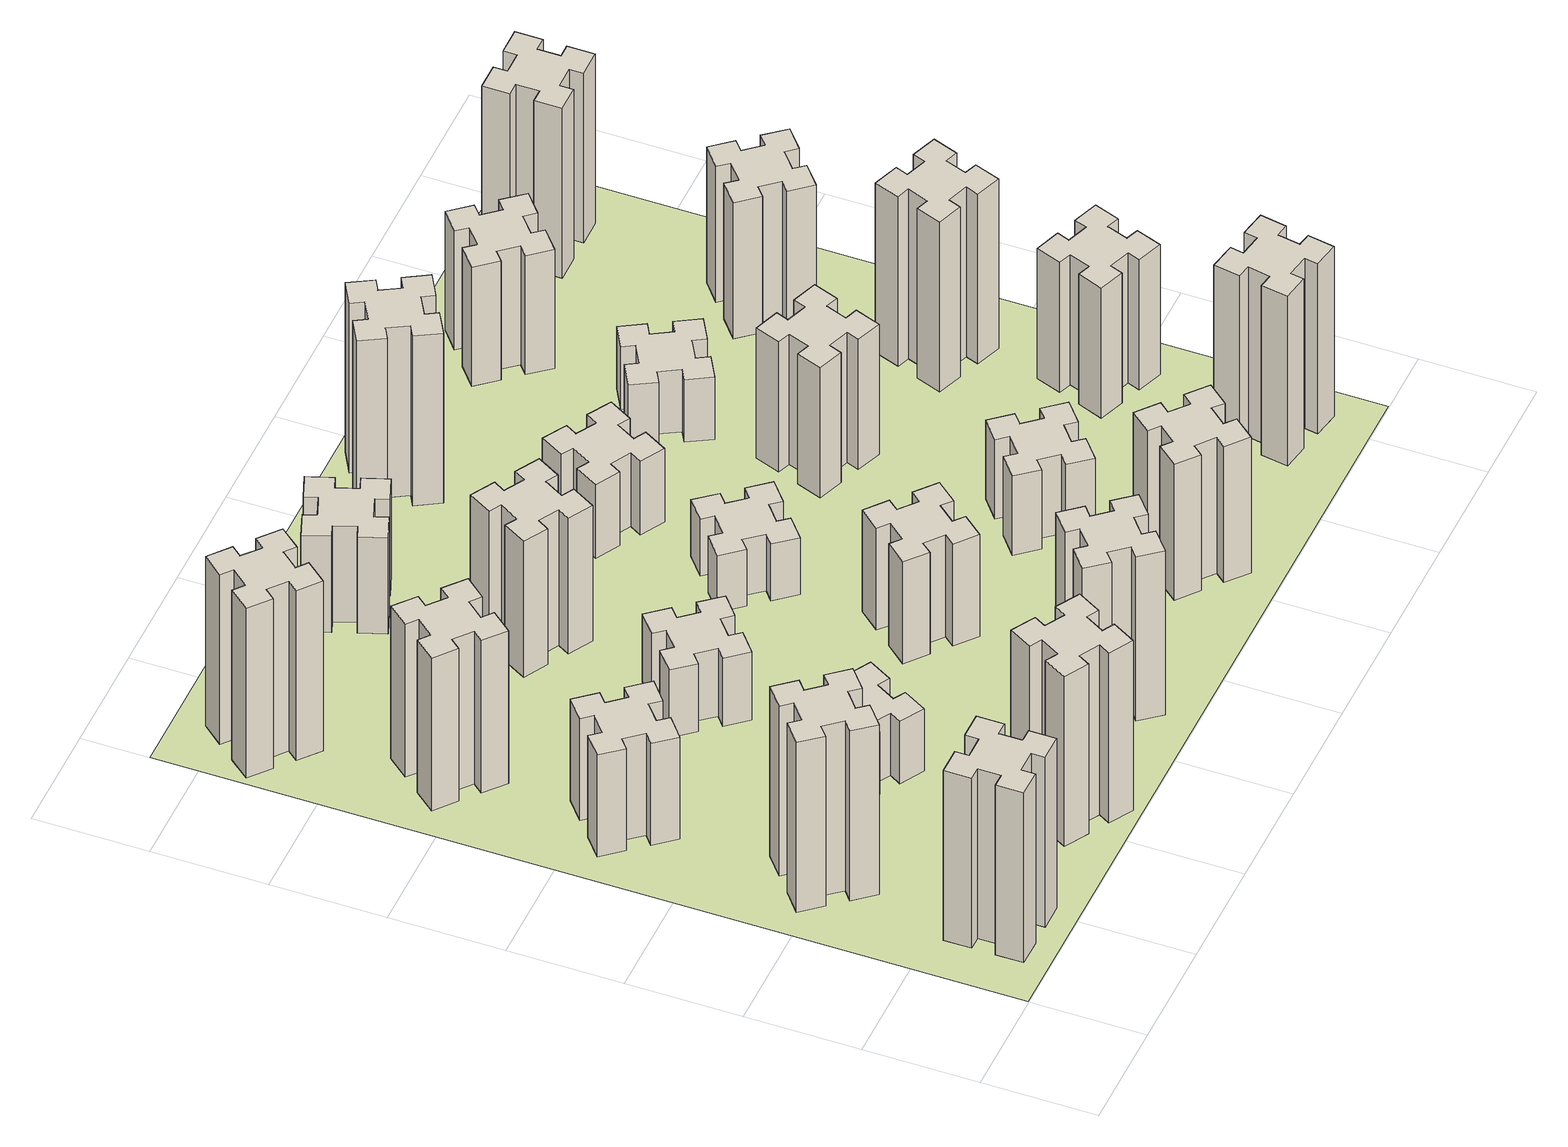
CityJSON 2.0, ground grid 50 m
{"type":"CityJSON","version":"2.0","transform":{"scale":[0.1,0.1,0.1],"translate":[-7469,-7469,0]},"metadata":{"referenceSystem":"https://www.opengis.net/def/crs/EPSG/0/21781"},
"CityObjects":{
"building1":{"type":"Building","attributes":{"class":"1000","function":"1000","usage":"1000","yearOfConstruction":2016,"roofType":"1000","measuredHeight":90,"storeysAboveGround":30,"storeysBelowGround":0},"geometry":[{"type":"Solid","lod":"1","boundaries":[[[[0,1,2,3,4,5,6,7,8,9,10,11,12,13,14,15,16,17,18,19]],[[17,16,20,21]],[[16,15,22,20]],[[15,14,23,22]],[[14,13,24,23]],[[13,12,25,24]],[[12,11,26,25]],[[11,10,27,26]],[[10,9,28,27]],[[9,8,29,28]],[[8,7,30,29]],[[7,6,31,30]],[[6,5,32,31]],[[5,4,33,32]],[[4,3,34,33]],[[3,2,35,34]],[[2,1,36,35]],[[1,0,37,36]],[[0,19,38,37]],[[19,18,39,38]],[[18,17,21,39]],[[24,25,26,27,28,29,30,31,32,33,34,35,36,37,38,39,21,20,22,23]]]]}]},
"building2":{"type":"Building","attributes":{"class":"1000","function":"1000","usage":"1000","yearOfConstruction":2016,"roofType":"1000","measuredHeight":90,"storeysAboveGround":30,"storeysBelowGround":0},"geometry":[{"type":"Solid","lod":"1","boundaries":[[[[40,41,42,43,44,45,46,47,48,49,50,51,52,53,54,55,56,57,58,59]],[[57,56,60,61]],[[56,55,62,60]],[[55,54,63,62]],[[54,53,64,63]],[[53,52,65,64]],[[52,51,66,65]],[[51,50,67,66]],[[50,49,68,67]],[[49,48,69,68]],[[48,47,70,69]],[[47,46,71,70]],[[46,45,72,71]],[[45,44,73,72]],[[44,43,74,73]],[[43,42,75,74]],[[42,41,76,75]],[[41,40,77,76]],[[40,59,78,77]],[[59,58,79,78]],[[58,57,61,79]],[[64,65,66,67,68,69,70,71,72,73,74,75,76,77,78,79,61,60,62,63]]]]}]},
"building3":{"type":"Building","attributes":{"class":"1000","function":"1000","usage":"1000","yearOfConstruction":2016,"roofType":"1000","measuredHeight":54,"storeysAboveGround":30,"storeysBelowGround":0},"geometry":[{"type":"Solid","lod":"1","boundaries":[[[[80,81,82,83,84,85,86,87,88,89,90,91,92,93,94,95,96,97,98,99]],[[97,96,100,101]],[[96,95,102,100]],[[95,94,103,102]],[[94,93,104,103]],[[93,92,105,104]],[[92,91,106,105]],[[91,90,107,106]],[[90,89,108,107]],[[89,88,109,108]],[[88,87,110,109]],[[87,86,111,110]],[[86,85,112,111]],[[85,84,113,112]],[[84,83,114,113]],[[83,82,115,114]],[[82,81,116,115]],[[81,80,117,116]],[[80,99,118,117]],[[99,98,119,118]],[[98,97,101,119]],[[104,105,106,107,108,109,110,111,112,113,114,115,116,117,118,119,101,100,102,103]]]]}]},
"building4":{"type":"Building","attributes":{"class":"1000","function":"1000","usage":"1000","yearOfConstruction":2016,"roofType":"1000","measuredHeight":81,"storeysAboveGround":30,"storeysBelowGround":0},"geometry":[{"type":"Solid","lod":"1","boundaries":[[[[120,121,122,123,124,125,126,127,128,129,130,131,132,133,134,135,136,137,138,139]],[[137,136,140,141]],[[136,135,142,140]],[[135,134,143,142]],[[134,133,144,143]],[[133,132,145,144]],[[132,131,146,145]],[[131,130,147,146]],[[130,129,148,147]],[[129,128,149,148]],[[128,127,150,149]],[[127,126,151,150]],[[126,125,152,151]],[[125,124,153,152]],[[124,123,154,153]],[[123,122,155,154]],[[122,121,156,155]],[[121,120,157,156]],[[120,139,158,157]],[[139,138,159,158]],[[138,137,141,159]],[[144,145,146,147,148,149,150,151,152,153,154,155,156,157,158,159,141,140,142,143]]]]}]},
"building5":{"type":"Building","attributes":{"class":"1000","function":"1000","usage":"1000","yearOfConstruction":2016,"roofType":"1000","measuredHeight":90,"storeysAboveGround":30,"storeysBelowGround":0},"geometry":[{"type":"Solid","lod":"1","boundaries":[[[[160,161,162,163,164,165,166,167,168,169,170,171,172,173,174,175,176,177,178,179]],[[177,176,180,181]],[[176,175,182,180]],[[175,174,183,182]],[[174,173,184,183]],[[173,172,185,184]],[[172,171,186,185]],[[171,170,187,186]],[[170,169,188,187]],[[169,168,189,188]],[[168,167,190,189]],[[167,166,191,190]],[[166,165,192,191]],[[165,164,193,192]],[[164,163,194,193]],[[163,162,195,194]],[[162,161,196,195]],[[161,160,197,196]],[[160,179,198,197]],[[179,178,199,198]],[[178,177,181,199]],[[184,185,186,187,188,189,190,191,192,193,194,195,196,197,198,199,181,180,182,183]]]]}]},
"building6":{"type":"Building","attributes":{"class":"1000","function":"1000","usage":"1000","yearOfConstruction":2016,"roofType":"1000","measuredHeight":90,"storeysAboveGround":30,"storeysBelowGround":0},"geometry":[{"type":"Solid","lod":"1","boundaries":[[[[200,201,202,203,204,205,206,207,208,209,210,211,212,213,214,215,216,217,218,219]],[[217,216,220,221]],[[216,215,222,220]],[[215,214,223,222]],[[214,213,224,223]],[[213,212,225,224]],[[212,211,226,225]],[[211,210,227,226]],[[210,209,228,227]],[[209,208,229,228]],[[208,207,230,229]],[[207,206,231,230]],[[206,205,232,231]],[[205,204,233,232]],[[204,203,234,233]],[[203,202,235,234]],[[202,201,236,235]],[[201,200,237,236]],[[200,219,238,237]],[[219,218,239,238]],[[218,217,221,239]],[[224,225,226,227,228,229,230,231,232,233,234,235,236,237,238,239,221,220,222,223]]]]}]},
"building7":{"type":"Building","attributes":{"class":"1000","function":"1000","usage":"1000","yearOfConstruction":2016,"roofType":"1000","measuredHeight":33,"storeysAboveGround":30,"storeysBelowGround":0},"geometry":[{"type":"Solid","lod":"1","boundaries":[[[[240,241,242,243,244,245,246,247,248,249,250,251,252,253,254,255,256,257,258,259]],[[257,256,260,261]],[[256,255,262,260]],[[255,254,263,262]],[[254,253,264,263]],[[253,252,265,264]],[[252,251,266,265]],[[251,250,267,266]],[[250,249,268,267]],[[249,248,269,268]],[[248,247,270,269]],[[247,246,271,270]],[[246,245,272,271]],[[245,244,273,272]],[[244,243,274,273]],[[243,242,275,274]],[[242,241,276,275]],[[241,240,277,276]],[[240,259,278,277]],[[259,258,279,278]],[[258,257,261,279]],[[264,265,266,267,268,269,270,271,272,273,274,275,276,277,278,279,261,260,262,263]]]]}]},
"building8":{"type":"Building","attributes":{"class":"1000","function":"1000","usage":"1000","yearOfConstruction":2016,"roofType":"1000","measuredHeight":36,"storeysAboveGround":30,"storeysBelowGround":0},"geometry":[{"type":"Solid","lod":"1","boundaries":[[[[280,281,282,283,284,285,286,287,288,289,290,291,292,293,294,295,296,297,298,299]],[[297,296,300,301]],[[296,295,302,300]],[[295,294,303,302]],[[294,293,304,303]],[[293,292,305,304]],[[292,291,306,305]],[[291,290,307,306]],[[290,289,308,307]],[[289,288,309,308]],[[288,287,310,309]],[[287,286,311,310]],[[286,285,312,311]],[[285,284,313,312]],[[284,283,314,313]],[[283,282,315,314]],[[282,281,316,315]],[[281,280,317,316]],[[280,299,318,317]],[[299,298,319,318]],[[298,297,301,319]],[[304,305,306,307,308,309,310,311,312,313,314,315,316,317,318,319,301,300,302,303]]]]}]},
"building9":{"type":"Building","attributes":{"class":"1000","function":"1000","usage":"1000","yearOfConstruction":2016,"roofType":"1000","measuredHeight":87,"storeysAboveGround":30,"storeysBelowGround":0},"geometry":[{"type":"Solid","lod":"1","boundaries":[[[[320,321,322,323,324,325,326,327,328,329,330,331,332,333,334,335,336,337,338,339]],[[337,336,340,341]],[[336,335,342,340]],[[335,334,343,342]],[[334,333,344,343]],[[333,332,345,344]],[[332,331,346,345]],[[331,330,347,346]],[[330,329,348,347]],[[329,328,349,348]],[[328,327,350,349]],[[327,326,351,350]],[[326,325,352,351]],[[325,324,353,352]],[[324,323,354,353]],[[323,322,355,354]],[[322,321,356,355]],[[321,320,357,356]],[[320,339,358,357]],[[339,338,359,358]],[[338,337,341,359]],[[344,345,346,347,348,349,350,351,352,353,354,355,356,357,358,359,341,340,342,343]]]]}]},
"building10":{"type":"Building","attributes":{"class":"1000","function":"1000","usage":"1000","yearOfConstruction":2016,"roofType":"1000","measuredHeight":72,"storeysAboveGround":30,"storeysBelowGround":0},"geometry":[{"type":"Solid","lod":"1","boundaries":[[[[360,361,362,363,364,365,366,367,368,369,370,371,372,373,374,375,376,377,378,379]],[[377,376,380,381]],[[376,375,382,380]],[[375,374,383,382]],[[374,373,384,383]],[[373,372,385,384]],[[372,371,386,385]],[[371,370,387,386]],[[370,369,388,387]],[[369,368,389,388]],[[368,367,390,389]],[[367,366,391,390]],[[366,365,392,391]],[[365,364,393,392]],[[364,363,394,393]],[[363,362,395,394]],[[362,361,396,395]],[[361,360,397,396]],[[360,379,398,397]],[[379,378,399,398]],[[378,377,381,399]],[[384,385,386,387,388,389,390,391,392,393,394,395,396,397,398,399,381,380,382,383]]]]}]},
"building11":{"type":"Building","attributes":{"class":"1000","function":"1000","usage":"1000","yearOfConstruction":2016,"roofType":"1000","measuredHeight":51,"storeysAboveGround":30,"storeysBelowGround":0},"geometry":[{"type":"Solid","lod":"1","boundaries":[[[[400,401,402,403,404,405,406,407,408,409,410,411,412,413,414,415,416,417,418,419]],[[417,416,420,421]],[[416,415,422,420]],[[415,414,423,422]],[[414,413,424,423]],[[413,412,425,424]],[[412,411,426,425]],[[411,410,427,426]],[[410,409,428,427]],[[409,408,429,428]],[[408,407,430,429]],[[407,406,431,430]],[[406,405,432,431]],[[405,404,433,432]],[[404,403,434,433]],[[403,402,435,434]],[[402,401,436,435]],[[401,400,437,436]],[[400,419,438,437]],[[419,418,439,438]],[[418,417,421,439]],[[424,425,426,427,428,429,430,431,432,433,434,435,436,437,438,439,421,420,422,423]]]]}]},
"building12":{"type":"Building","attributes":{"class":"1000","function":"1000","usage":"1000","yearOfConstruction":2016,"roofType":"1000","measuredHeight":54,"storeysAboveGround":30,"storeysBelowGround":0},"geometry":[{"type":"Solid","lod":"1","boundaries":[[[[440,441,442,443,444,445,446,447,448,449,450,451,452,453,454,455,456,457,458,459]],[[457,456,460,461]],[[456,455,462,460]],[[455,454,463,462]],[[454,453,464,463]],[[453,452,465,464]],[[452,451,466,465]],[[451,450,467,466]],[[450,449,468,467]],[[449,448,469,468]],[[448,447,470,469]],[[447,446,471,470]],[[446,445,472,471]],[[445,444,473,472]],[[444,443,474,473]],[[443,442,475,474]],[[442,441,476,475]],[[441,440,477,476]],[[440,459,478,477]],[[459,458,479,478]],[[458,457,461,479]],[[464,465,466,467,468,469,470,471,472,473,474,475,476,477,478,479,461,460,462,463]]]]}]},
"building13":{"type":"Building","attributes":{"class":"1000","function":"1000","usage":"1000","yearOfConstruction":2016,"roofType":"1000","measuredHeight":30,"storeysAboveGround":30,"storeysBelowGround":0},"geometry":[{"type":"Solid","lod":"1","boundaries":[[[[480,481,482,483,484,485,486,487,488,489,490,491,492,493,494,495,496,497,498,499]],[[497,496,500,501]],[[496,495,502,500]],[[495,494,503,502]],[[494,493,504,503]],[[493,492,505,504]],[[492,491,506,505]],[[491,490,507,506]],[[490,489,508,507]],[[489,488,509,508]],[[488,487,510,509]],[[487,486,511,510]],[[486,485,512,511]],[[485,484,513,512]],[[484,483,514,513]],[[483,482,515,514]],[[482,481,516,515]],[[481,480,517,516]],[[480,499,518,517]],[[499,498,519,518]],[[498,497,501,519]],[[504,505,506,507,508,509,510,511,512,513,514,515,516,517,518,519,501,500,502,503]]]]}]},
"building14":{"type":"Building","attributes":{"class":"1000","function":"1000","usage":"1000","yearOfConstruction":2016,"roofType":"1000","measuredHeight":72,"storeysAboveGround":30,"storeysBelowGround":0},"geometry":[{"type":"Solid","lod":"1","boundaries":[[[[520,521,522,523,524,525,526,527,528,529,530,531,532,533,534,535,536,537,538,539]],[[537,536,540,541]],[[536,535,542,540]],[[535,534,543,542]],[[534,533,544,543]],[[533,532,545,544]],[[532,531,546,545]],[[531,530,547,546]],[[530,529,548,547]],[[529,528,549,548]],[[528,527,550,549]],[[527,526,551,550]],[[526,525,552,551]],[[525,524,553,552]],[[524,523,554,553]],[[523,522,555,554]],[[522,521,556,555]],[[521,520,557,556]],[[520,539,558,557]],[[539,538,559,558]],[[538,537,541,559]],[[544,545,546,547,548,549,550,551,552,553,554,555,556,557,558,559,541,540,542,543]]]]}]},
"building15":{"type":"Building","attributes":{"class":"1000","function":"1000","usage":"1000","yearOfConstruction":2016,"roofType":"1000","measuredHeight":39,"storeysAboveGround":30,"storeysBelowGround":0},"geometry":[{"type":"Solid","lod":"1","boundaries":[[[[560,561,562,563,564,565,566,567,568,569,570,571,572,573,574,575,576,577,578,579]],[[577,576,580,581]],[[576,575,582,580]],[[575,574,583,582]],[[574,573,584,583]],[[573,572,585,584]],[[572,571,586,585]],[[571,570,587,586]],[[570,569,588,587]],[[569,568,589,588]],[[568,567,590,589]],[[567,566,591,590]],[[566,565,592,591]],[[565,564,593,592]],[[564,563,594,593]],[[563,562,595,594]],[[562,561,596,595]],[[561,560,597,596]],[[560,579,598,597]],[[579,578,599,598]],[[578,577,581,599]],[[584,585,586,587,588,589,590,591,592,593,594,595,596,597,598,599,581,580,582,583]]]]}]},
"building16":{"type":"Building","attributes":{"class":"1000","function":"1000","usage":"1000","yearOfConstruction":2016,"roofType":"1000","measuredHeight":90,"storeysAboveGround":30,"storeysBelowGround":0},"geometry":[{"type":"Solid","lod":"1","boundaries":[[[[600,601,602,603,604,605,606,607,608,609,610,611,612,613,614,615,616,617,618,619]],[[617,616,620,621]],[[616,615,622,620]],[[615,614,623,622]],[[614,613,624,623]],[[613,612,625,624]],[[612,611,626,625]],[[611,610,627,626]],[[610,609,628,627]],[[609,608,629,628]],[[608,607,630,629]],[[607,606,631,630]],[[606,605,632,631]],[[605,604,633,632]],[[604,603,634,633]],[[603,602,635,634]],[[602,601,636,635]],[[601,600,637,636]],[[600,619,638,637]],[[619,618,639,638]],[[618,617,621,639]],[[624,625,626,627,628,629,630,631,632,633,634,635,636,637,638,639,621,620,622,623]]]]}]},
"building17":{"type":"Building","attributes":{"class":"1000","function":"1000","usage":"1000","yearOfConstruction":2016,"roofType":"1000","measuredHeight":42,"storeysAboveGround":30,"storeysBelowGround":0},"geometry":[{"type":"Solid","lod":"1","boundaries":[[[[640,641,642,643,644,645,646,647,648,649,650,651,652,653,654,655,656,657,658,659]],[[657,656,660,661]],[[656,655,662,660]],[[655,654,663,662]],[[654,653,664,663]],[[653,652,665,664]],[[652,651,666,665]],[[651,650,667,666]],[[650,649,668,667]],[[649,648,669,668]],[[648,647,670,669]],[[647,646,671,670]],[[646,645,672,671]],[[645,644,673,672]],[[644,643,674,673]],[[643,642,675,674]],[[642,641,676,675]],[[641,640,677,676]],[[640,659,678,677]],[[659,658,679,678]],[[658,657,661,679]],[[664,665,666,667,668,669,670,671,672,673,674,675,676,677,678,679,661,660,662,663]]]]}]},
"building18":{"type":"Building","attributes":{"class":"1000","function":"1000","usage":"1000","yearOfConstruction":2016,"roofType":"1000","measuredHeight":69,"storeysAboveGround":30,"storeysBelowGround":0},"geometry":[{"type":"Solid","lod":"1","boundaries":[[[[680,681,682,683,684,685,686,687,688,689,690,691,692,693,694,695,696,697,698,699]],[[697,696,700,701]],[[696,695,702,700]],[[695,694,703,702]],[[694,693,704,703]],[[693,692,705,704]],[[692,691,706,705]],[[691,690,707,706]],[[690,689,708,707]],[[689,688,709,708]],[[688,687,710,709]],[[687,686,711,710]],[[686,685,712,711]],[[685,684,713,712]],[[684,683,714,713]],[[683,682,715,714]],[[682,681,716,715]],[[681,680,717,716]],[[680,699,718,717]],[[699,698,719,718]],[[698,697,701,719]],[[704,705,706,707,708,709,710,711,712,713,714,715,716,717,718,719,701,700,702,703]]]]}]},
"building19":{"type":"Building","attributes":{"class":"1000","function":"1000","usage":"1000","yearOfConstruction":2016,"roofType":"1000","measuredHeight":33,"storeysAboveGround":30,"storeysBelowGround":0},"geometry":[{"type":"Solid","lod":"1","boundaries":[[[[720,721,722,723,724,725,726,727,728,729,730,731,732,733,734,735,736,737,738,739]],[[737,736,740,741]],[[736,735,742,740]],[[735,734,743,742]],[[734,733,744,743]],[[733,732,745,744]],[[732,731,746,745]],[[731,730,747,746]],[[730,729,748,747]],[[729,728,749,748]],[[728,727,750,749]],[[727,726,751,750]],[[726,725,752,751]],[[725,724,753,752]],[[724,723,754,753]],[[723,722,755,754]],[[722,721,756,755]],[[721,720,757,756]],[[720,739,758,757]],[[739,738,759,758]],[[738,737,741,759]],[[744,745,746,747,748,749,750,751,752,753,754,755,756,757,758,759,741,740,742,743]]]]}]},
"building20":{"type":"Building","attributes":{"class":"1000","function":"1000","usage":"1000","yearOfConstruction":2016,"roofType":"1000","measuredHeight":90,"storeysAboveGround":30,"storeysBelowGround":0},"geometry":[{"type":"Solid","lod":"1","boundaries":[[[[760,761,762,763,764,765,766,767,768,769,770,771,772,773,774,775,776,777,778,779]],[[777,776,780,781]],[[776,775,782,780]],[[775,774,783,782]],[[774,773,784,783]],[[773,772,785,784]],[[772,771,786,785]],[[771,770,787,786]],[[770,769,788,787]],[[769,768,789,788]],[[768,767,790,789]],[[767,766,791,790]],[[766,765,792,791]],[[765,764,793,792]],[[764,763,794,793]],[[763,762,795,794]],[[762,761,796,795]],[[761,760,797,796]],[[760,779,798,797]],[[779,778,799,798]],[[778,777,781,799]],[[784,785,786,787,788,789,790,791,792,793,794,795,796,797,798,799,781,780,782,783]]]]}]},
"building21":{"type":"Building","attributes":{"class":"1000","function":"1000","usage":"1000","yearOfConstruction":2016,"roofType":"1000","measuredHeight":63,"storeysAboveGround":30,"storeysBelowGround":0},"geometry":[{"type":"Solid","lod":"1","boundaries":[[[[800,801,802,803,804,805,806,807,808,809,810,811,812,813,814,815,816,817,818,819]],[[817,816,820,821]],[[816,815,822,820]],[[815,814,823,822]],[[814,813,824,823]],[[813,812,825,824]],[[812,811,826,825]],[[811,810,827,826]],[[810,809,828,827]],[[809,808,829,828]],[[808,807,830,829]],[[807,806,831,830]],[[806,805,832,831]],[[805,804,833,832]],[[804,803,834,833]],[[803,802,835,834]],[[802,801,836,835]],[[801,800,837,836]],[[800,819,838,837]],[[819,818,839,838]],[[818,817,821,839]],[[824,825,826,827,828,829,830,831,832,833,834,835,836,837,838,839,821,820,822,823]]]]}]},
"building22":{"type":"Building","attributes":{"class":"1000","function":"1000","usage":"1000","yearOfConstruction":2016,"roofType":"1000","measuredHeight":69,"storeysAboveGround":30,"storeysBelowGround":0},"geometry":[{"type":"Solid","lod":"1","boundaries":[[[[840,841,842,843,844,845,846,847,848,849,850,851,852,853,854,855,856,857,858,859]],[[857,856,860,861]],[[856,855,862,860]],[[855,854,863,862]],[[854,853,864,863]],[[853,852,865,864]],[[852,851,866,865]],[[851,850,867,866]],[[850,849,868,867]],[[849,848,869,868]],[[848,847,870,869]],[[847,846,871,870]],[[846,845,872,871]],[[845,844,873,872]],[[844,843,874,873]],[[843,842,875,874]],[[842,841,876,875]],[[841,840,877,876]],[[840,859,878,877]],[[859,858,879,878]],[[858,857,861,879]],[[864,865,866,867,868,869,870,871,872,873,874,875,876,877,878,879,861,860,862,863]]]]}]},
"building23":{"type":"Building","attributes":{"class":"1000","function":"1000","usage":"1000","yearOfConstruction":2016,"roofType":"1000","measuredHeight":90,"storeysAboveGround":30,"storeysBelowGround":0},"geometry":[{"type":"Solid","lod":"1","boundaries":[[[[880,881,882,883,884,885,886,887,888,889,890,891,892,893,894,895,896,897,898,899]],[[897,896,900,901]],[[896,895,902,900]],[[895,894,903,902]],[[894,893,904,903]],[[893,892,905,904]],[[892,891,906,905]],[[891,890,907,906]],[[890,889,908,907]],[[889,888,909,908]],[[888,887,910,909]],[[887,886,911,910]],[[886,885,912,911]],[[885,884,913,912]],[[884,883,914,913]],[[883,882,915,914]],[[882,881,916,915]],[[881,880,917,916]],[[880,899,918,917]],[[899,898,919,918]],[[898,897,901,919]],[[904,905,906,907,908,909,910,911,912,913,914,915,916,917,918,919,901,900,902,903]]]]}]},
"building24":{"type":"Building","attributes":{"class":"1000","function":"1000","usage":"1000","yearOfConstruction":2016,"roofType":"1000","measuredHeight":72,"storeysAboveGround":30,"storeysBelowGround":0},"geometry":[{"type":"Solid","lod":"1","boundaries":[[[[920,921,922,923,924,925,926,927,928,929,930,931,932,933,934,935,936,937,938,939]],[[937,936,940,941]],[[936,935,942,940]],[[935,934,943,942]],[[934,933,944,943]],[[933,932,945,944]],[[932,931,946,945]],[[931,930,947,946]],[[930,929,948,947]],[[929,928,949,948]],[[928,927,950,949]],[[927,926,951,950]],[[926,925,952,951]],[[925,924,953,952]],[[924,923,954,953]],[[923,922,955,954]],[[922,921,956,955]],[[921,920,957,956]],[[920,939,958,957]],[[939,938,959,958]],[[938,937,941,959]],[[944,945,946,947,948,949,950,951,952,953,954,955,956,957,958,959,941,940,942,943]]]]}]},
"building25":{"type":"Building","attributes":{"class":"1000","function":"1000","usage":"1000","yearOfConstruction":2016,"roofType":"1000","measuredHeight":90,"storeysAboveGround":30,"storeysBelowGround":0},"geometry":[{"type":"Solid","lod":"1","boundaries":[[[[960,961,962,963,964,965,966,967,968,969,970,971,972,973,974,975,976,977,978,979]],[[977,976,980,981]],[[976,975,982,980]],[[975,974,983,982]],[[974,973,984,983]],[[973,972,985,984]],[[972,971,986,985]],[[971,970,987,986]],[[970,969,988,987]],[[969,968,989,988]],[[968,967,990,989]],[[967,966,991,990]],[[966,965,992,991]],[[965,964,993,992]],[[964,963,994,993]],[[963,962,995,994]],[[962,961,996,995]],[[961,960,997,996]],[[960,979,998,997]],[[979,978,999,998]],[[978,977,981,999]],[[984,985,986,987,988,989,990,991,992,993,994,995,996,997,998,999,981,980,982,983]]]]}]},
"landuse1":{"type":"LandUse","attributes":{"name":"plot1","function":"1010"},"geometry":[{"type":"MultiSurface","lod":"1","boundaries":[[[1000,1001,1002,1003]]]}]}
},
"vertices":[
[265,325,0],[265,225,0],[205,225,0],[205,105,0],[325,105,0],[325,165,0],[425,165,0],[425,105,0],[545,105,0],[545,225,0],[485,225,0],[485,325,0],[545,325,0],[545,445,0],[425,445,0],[425,385,0],[325,385,0],[325,445,0],[205,445,0],[205,325,0],[325,385,900],[325,445,900],[425,385,900],[425,445,900],[545,445,900],[545,325,900],[485,325,900],[485,225,900],[545,225,900],[545,105,900],[425,105,900],[425,165,900],[325,165,900],[325,105,900],[205,105,900],[205,225,900],[265,225,900],[265,325,900],[205,325,900],[205,445,900],
[492,1048,0],[427,1124,0],[473,1163,0],[396,1255,0],[304,1178,0],[343,1132,0],[266,1067,0],[228,1113,0],[136,1036,0],[213,944,0],[259,983,0],[323,906,0],[277,868,0],[354,776,0],[446,853,0],[408,899,0],[484,963,0],[523,917,0],[615,994,0],[538,1086,0],[484,963,900],[523,917,900],[408,899,900],[446,853,900],[354,776,900],[277,868,900],[323,906,900],[259,983,900],[213,944,900],[136,1036,900],[228,1113,900],[266,1067,900],[343,1132,900],[304,1178,900],[396,1255,900],[473,1163,900],[427,1124,900],[492,1048,900],[538,1086,900],[615,994,900],
[492,1888,0],[427,1964,0],[473,2003,0],[396,2095,0],[304,2018,0],[343,1972,0],[266,1907,0],[228,1953,0],[136,1876,0],[213,1784,0],[259,1823,0],[323,1746,0],[277,1708,0],[354,1616,0],[446,1693,0],[408,1739,0],[484,1803,0],[523,1757,0],[615,1834,0],[538,1926,0],[484,1803,540],[523,1757,540],[408,1739,540],[446,1693,540],[354,1616,540],[277,1708,540],[323,1746,540],[259,1823,540],[213,1784,540],[136,1876,540],[228,1953,540],[266,1907,540],[343,1972,540],[304,2018,540],[396,2095,540],[473,2003,540],[427,1964,540],[492,1888,540],[538,1926,540],[615,1834,540],
[266,2543,0],[343,2479,0],[304,2433,0],[396,2356,0],[473,2448,0],[427,2486,0],[492,2563,0],[538,2524,0],[615,2616,0],[523,2693,0],[484,2647,0],[408,2712,0],[446,2758,0],[354,2835,0],[277,2743,0],[323,2704,0],[259,2628,0],[213,2666,0],[136,2574,0],[228,2497,0],[259,2628,810],[213,2666,810],[323,2704,810],[277,2743,810],[354,2835,810],[446,2758,810],[408,2712,810],[484,2647,810],[523,2693,810],[615,2616,810],[538,2524,810],[492,2563,810],[427,2486,810],[473,2448,810],[396,2356,810],[304,2433,810],[343,2479,810],[266,2543,810],[228,2497,810],[136,2574,810],
[1214,346,0],[1127,396,0],[1157,448,0],[1053,508,0],[993,404,0],[1045,374,0],[995,287,0],[943,317,0],[883,213,0],[987,153,0],[1017,205,0],[1104,155,0],[1074,103,0],[1178,43,0],[1238,147,0],[1186,177,0],[1236,264,0],[1288,234,0],[1348,338,0],[1244,398,0],[1236,264,900],[1288,234,900],[1186,177,900],[1238,147,900],[1178,43,900],[1074,103,900],[1104,155,900],[1017,205,900],[987,153,900],[883,213,900],[943,317,900],[995,287,900],[1045,374,900],[993,404,900],[1053,508,900],[1157,448,900],[1127,396,900],[1214,346,900],[1244,398,900],[1348,338,900],
[384,3387,0],[308,3452,0],[346,3498,0],[254,3575,0],[177,3483,0],[223,3444,0],[159,3368,0],[113,3406,0],[36,3314,0],[128,3237,0],[166,3283,0],[243,3219,0],[204,3173,0],[296,3096,0],[373,3188,0],[327,3226,0],[392,3303,0],[438,3264,0],[515,3356,0],[423,3433,0],[392,3303,900],[438,3264,900],[327,3226,900],[373,3188,900],[296,3096,900],[204,3173,900],[243,3219,900],[166,3283,900],[128,3237,900],[36,3314,900],[113,3406,900],[159,3368,900],[223,3444,900],[177,3483,900],[254,3575,900],[346,3498,900],[308,3452,900],[384,3387,900],[423,3433,900],[515,3356,900],
[1086,1017,0],[1136,1104,0],[1188,1074,0],[1248,1178,0],[1144,1238,0],[1114,1186,0],[1027,1236,0],[1057,1288,0],[953,1348,0],[893,1244,0],[945,1214,0],[895,1127,0],[843,1157,0],[783,1053,0],[887,993,0],[917,1045,0],[1004,995,0],[974,943,0],[1078,883,0],[1138,987,0],[1004,995,330],[974,943,330],[917,1045,330],[887,993,330],[783,1053,330],[843,1157,330],[895,1127,330],[945,1214,330],[893,1244,330],[953,1348,330],[1057,1288,330],[1027,1236,330],[1114,1186,330],[1144,1238,330],[1248,1178,330],[1188,1074,330],[1136,1104,330],[1086,1017,330],[1138,987,330],[1078,883,330],
[1083,1972,0],[1006,1907,0],[968,1953,0],[876,1876,0],[953,1784,0],[999,1823,0],[1063,1746,0],[1017,1708,0],[1094,1616,0],[1186,1693,0],[1148,1739,0],[1224,1803,0],[1263,1757,0],[1355,1834,0],[1278,1926,0],[1232,1888,0],[1167,1964,0],[1213,2003,0],[1136,2095,0],[1044,2018,0],[1167,1964,360],[1213,2003,360],[1232,1888,360],[1278,1926,360],[1355,1834,360],[1263,1757,360],[1224,1803,360],[1148,1739,360],[1186,1693,360],[1094,1616,360],[1017,1708,360],[1063,1746,360],[999,1823,360],[953,1784,360],[876,1876,360],[968,1953,360],[1006,1907,360],[1083,1972,360],[1044,2018,360],[1136,2095,360],
[1639,343,0],[1703,266,0],[1657,228,0],[1734,136,0],[1826,213,0],[1788,259,0],[1864,323,0],[1903,277,0],[1995,354,0],[1918,446,0],[1872,408,0],[1807,484,0],[1853,523,0],[1776,615,0],[1684,538,0],[1723,492,0],[1646,427,0],[1608,473,0],[1516,396,0],[1593,304,0],[1646,427,870],[1608,473,870],[1723,492,870],[1684,538,870],[1776,615,870],[1853,523,870],[1807,484,870],[1872,408,870],[1918,446,870],[1995,354,870],[1903,277,870],[1864,323,870],[1788,259,870],[1826,213,870],[1734,136,870],[1657,228,870],[1703,266,870],[1639,343,870],[1593,304,870],[1516,396,870],
[1117,2525,0],[1204,2475,0],[1174,2423,0],[1278,2363,0],[1338,2467,0],[1286,2497,0],[1336,2584,0],[1388,2554,0],[1448,2658,0],[1344,2718,0],[1314,2666,0],[1227,2716,0],[1257,2768,0],[1153,2828,0],[1093,2724,0],[1145,2694,0],[1095,2607,0],[1043,2637,0],[983,2533,0],[1087,2473,0],[1095,2607,720],[1043,2637,720],[1145,2694,720],[1093,2724,720],[1153,2828,720],[1257,2768,720],[1227,2716,720],[1314,2666,720],[1344,2718,720],[1448,2658,720],[1388,2554,720],[1336,2584,720],[1286,2497,720],[1338,2467,720],[1278,2363,720],[1174,2423,720],[1204,2475,720],[1117,2525,720],[1087,2473,720],[983,2533,720],
[1125,3456,0],[1031,3422,0],[1010,3478,0],[897,3437,0],[939,3324,0],[995,3345,0],[1029,3251,0],[973,3230,0],[1014,3117,0],[1127,3159,0],[1106,3215,0],[1200,3249,0],[1220,3193,0],[1333,3234,0],[1292,3347,0],[1236,3326,0],[1202,3420,0],[1258,3440,0],[1217,3553,0],[1104,3512,0],[1202,3420,510],[1258,3440,510],[1236,3326,510],[1292,3347,510],[1333,3234,510],[1220,3193,510],[1200,3249,510],[1106,3215,510],[1127,3159,510],[1014,3117,510],[973,3230,510],[1029,3251,510],[995,3345,510],[939,3324,510],[897,3437,510],[1010,3478,510],[1031,3422,510],[1125,3456,510],[1104,3512,510],[1217,3553,510],
[1746,1163,0],[1823,1099,0],[1784,1053,0],[1876,976,0],[1953,1068,0],[1907,1106,0],[1972,1183,0],[2018,1144,0],[2095,1236,0],[2003,1313,0],[1964,1267,0],[1888,1332,0],[1926,1378,0],[1834,1455,0],[1757,1363,0],[1803,1324,0],[1739,1248,0],[1693,1286,0],[1616,1194,0],[1708,1117,0],[1739,1248,540],[1693,1286,540],[1803,1324,540],[1757,1363,540],[1834,1455,540],[1926,1378,540],[1888,1332,540],[1964,1267,540],[2003,1313,540],[2095,1236,540],[2018,1144,540],[1972,1183,540],[1907,1106,540],[1953,1068,540],[1876,976,540],[1784,1053,540],[1823,1099,540],[1746,1163,540],[1708,1117,540],[1616,1194,540],
[1972,1988,0],[1907,2064,0],[1953,2103,0],[1876,2195,0],[1784,2118,0],[1823,2072,0],[1746,2007,0],[1708,2053,0],[1616,1976,0],[1693,1884,0],[1739,1923,0],[1803,1846,0],[1757,1808,0],[1834,1716,0],[1926,1793,0],[1888,1839,0],[1964,1903,0],[2003,1857,0],[2095,1934,0],[2018,2026,0],[1964,1903,300],[2003,1857,300],[1888,1839,300],[1926,1793,300],[1834,1716,300],[1757,1808,300],[1803,1846,300],[1739,1923,300],[1693,1884,300],[1616,1976,300],[1708,2053,300],[1746,2007,300],[1823,2072,300],[1784,2118,300],[1876,2195,300],[1953,2103,300],[1907,2064,300],[1972,1988,300],[2018,2026,300],[2095,1934,300],
[2486,323,0],[2563,259,0],[2524,213,0],[2616,136,0],[2693,228,0],[2647,266,0],[2712,343,0],[2758,304,0],[2835,396,0],[2743,473,0],[2704,427,0],[2628,492,0],[2666,538,0],[2574,615,0],[2497,523,0],[2543,484,0],[2479,408,0],[2433,446,0],[2356,354,0],[2448,277,0],[2479,408,720],[2433,446,720],[2543,484,720],[2497,523,720],[2574,615,720],[2666,538,720],[2628,492,720],[2704,427,720],[2743,473,720],[2835,396,720],[2758,304,720],[2712,343,720],[2647,266,720],[2693,228,720],[2616,136,720],[2524,213,720],[2563,259,720],[2486,323,720],[2448,277,720],[2356,354,720],
[2026,2497,0],[2076,2584,0],[2128,2554,0],[2188,2658,0],[2084,2718,0],[2054,2666,0],[1967,2716,0],[1997,2768,0],[1893,2828,0],[1833,2724,0],[1885,2694,0],[1835,2607,0],[1783,2637,0],[1723,2533,0],[1827,2473,0],[1857,2525,0],[1944,2475,0],[1914,2423,0],[2018,2363,0],[2078,2467,0],[1944,2475,390],[1914,2423,390],[1857,2525,390],[1827,2473,390],[1723,2533,390],[1783,2637,390],[1835,2607,390],[1885,2694,390],[1833,2724,390],[1893,2828,390],[1997,2768,390],[1967,2716,390],[2054,2666,390],[2084,2718,390],[2188,2658,390],[2128,2554,390],[2076,2584,390],[2026,2497,390],[2078,2467,390],[2018,2363,390],
[1844,3556,0],[1757,3506,0],[1727,3558,0],[1623,3498,0],[1683,3394,0],[1735,3424,0],[1785,3337,0],[1733,3307,0],[1793,3203,0],[1897,3263,0],[1867,3315,0],[1954,3365,0],[1984,3313,0],[2088,3373,0],[2028,3477,0],[1976,3447,0],[1926,3534,0],[1978,3564,0],[1918,3668,0],[1814,3608,0],[1926,3534,900],[1978,3564,900],[1976,3447,900],[2028,3477,900],[2088,3373,900],[1984,3313,900],[1954,3365,900],[1867,3315,900],[1897,3263,900],[1793,3203,900],[1733,3307,900],[1785,3337,900],[1735,3424,900],[1683,3394,900],[1623,3498,900],[1727,3558,900],[1757,3506,900],[1844,3556,900],[1814,3608,900],[1918,3668,900],
[2563,1132,0],[2486,1067,0],[2448,1113,0],[2356,1036,0],[2433,944,0],[2479,983,0],[2543,906,0],[2497,868,0],[2574,776,0],[2666,853,0],[2628,899,0],[2704,963,0],[2743,917,0],[2835,994,0],[2758,1086,0],[2712,1048,0],[2647,1124,0],[2693,1163,0],[2616,1255,0],[2524,1178,0],[2647,1124,420],[2693,1163,420],[2712,1048,420],[2758,1086,420],[2835,994,420],[2743,917,420],[2704,963,420],[2628,899,420],[2666,853,420],[2574,776,420],[2497,868,420],[2543,906,420],[2479,983,420],[2433,944,420],[2356,1036,420],[2448,1113,420],[2486,1067,420],[2563,1132,420],[2524,1178,420],[2616,1255,420],
[2682,1871,0],[2716,1965,0],[2772,1944,0],[2813,2057,0],[2700,2098,0],[2680,2042,0],[2586,2076,0],[2607,2132,0],[2494,2173,0],[2453,2060,0],[2509,2040,0],[2475,1946,0],[2419,1967,0],[2377,1854,0],[2490,1813,0],[2511,1869,0],[2605,1835,0],[2584,1779,0],[2697,1737,0],[2738,1850,0],[2605,1835,690],[2584,1779,690],[2511,1869,690],[2490,1813,690],[2377,1854,690],[2419,1967,690],[2475,1946,690],[2509,2040,690],[2453,2060,690],[2494,2173,690],[2607,2132,690],[2586,2076,690],[2680,2042,690],[2700,2098,690],[2813,2057,690],[2772,1944,690],[2716,1965,690],[2682,1871,690],[2738,1850,690],[2697,1737,690],
[2475,2584,0],[2525,2497,0],[2473,2467,0],[2533,2363,0],[2637,2423,0],[2607,2475,0],[2694,2525,0],[2724,2473,0],[2828,2533,0],[2768,2637,0],[2716,2607,0],[2666,2694,0],[2718,2724,0],[2658,2828,0],[2554,2768,0],[2584,2716,0],[2497,2666,0],[2467,2718,0],[2363,2658,0],[2423,2554,0],[2497,2666,330],[2467,2718,330],[2584,2716,330],[2554,2768,330],[2658,2828,330],[2718,2724,330],[2666,2694,330],[2716,2607,330],[2768,2637,330],[2828,2533,330],[2724,2473,330],[2694,2525,330],[2607,2475,330],[2637,2423,330],[2533,2363,330],[2473,2467,330],[2525,2497,330],[2475,2584,330],[2423,2554,330],[2363,2658,330],
[3504,475,0],[3405,492,0],[3416,551,0],[3297,572,0],[3277,454,0],[3336,444,0],[3318,345,0],[3259,356,0],[3238,237,0],[3357,217,0],[3367,276,0],[3465,258,0],[3455,199,0],[3573,178,0],[3594,297,0],[3535,307,0],[3552,405,0],[3611,395,0],[3632,513,0],[3514,534,0],[3552,405,900],[3611,395,900],[3535,307,900],[3594,297,900],[3573,178,900],[3455,199,900],[3465,258,900],[3367,276,900],[3357,217,900],[3238,237,900],[3259,356,900],[3318,345,900],[3336,444,900],[3277,454,900],[3297,572,900],[3416,551,900],[3405,492,900],[3504,475,900],[3514,534,900],[3632,513,900],
[2812,3368,0],[2747,3444,0],[2793,3483,0],[2716,3575,0],[2624,3498,0],[2663,3452,0],[2586,3387,0],[2548,3433,0],[2456,3356,0],[2533,3264,0],[2579,3303,0],[2643,3226,0],[2597,3188,0],[2674,3096,0],[2766,3173,0],[2728,3219,0],[2804,3283,0],[2843,3237,0],[2935,3314,0],[2858,3406,0],[2804,3283,630],[2843,3237,630],[2728,3219,630],[2766,3173,630],[2674,3096,630],[2597,3188,630],[2643,3226,630],[2579,3303,630],[2533,3264,630],[2456,3356,630],[2548,3433,630],[2586,3387,630],[2663,3452,630],[2624,3498,630],[2716,3575,630],[2793,3483,630],[2747,3444,630],[2812,3368,630],[2858,3406,630],[2935,3314,630],
[3351,1029,0],[3445,995,0],[3424,939,0],[3537,897,0],[3578,1010,0],[3522,1031,0],[3556,1125,0],[3612,1104,0],[3653,1217,0],[3540,1258,0],[3520,1202,0],[3426,1236,0],[3447,1292,0],[3334,1333,0],[3293,1220,0],[3349,1200,0],[3315,1106,0],[3259,1127,0],[3217,1014,0],[3330,973,0],[3315,1106,690],[3259,1127,690],[3349,1200,690],[3293,1220,690],[3334,1333,690],[3447,1292,690],[3426,1236,690],[3520,1202,690],[3540,1258,690],[3653,1217,690],[3612,1104,690],[3556,1125,690],[3522,1031,690],[3578,1010,690],[3537,897,690],[3424,939,690],[3445,995,690],[3351,1029,690],[3330,973,690],[3217,1014,690],
[3420,1842,0],[3326,1876,0],[3347,1932,0],[3234,1973,0],[3193,1860,0],[3249,1840,0],[3215,1746,0],[3159,1767,0],[3117,1654,0],[3230,1613,0],[3251,1669,0],[3345,1635,0],[3324,1579,0],[3437,1537,0],[3478,1650,0],[3422,1671,0],[3456,1765,0],[3512,1744,0],[3553,1857,0],[3440,1898,0],[3456,1765,900],[3512,1744,900],[3422,1671,900],[3478,1650,900],[3437,1537,900],[3324,1579,900],[3345,1635,900],[3251,1669,900],[3230,1613,900],[3117,1654,900],[3159,1767,900],[3215,1746,900],[3249,1840,900],[3193,1860,900],[3234,1973,900],[3347,1932,900],[3326,1876,900],[3420,1842,900],[3440,1898,900],[3553,1857,900],
[3219,2463,0],[3283,2386,0],[3237,2348,0],[3314,2256,0],[3406,2333,0],[3368,2379,0],[3444,2443,0],[3483,2397,0],[3575,2474,0],[3498,2566,0],[3452,2528,0],[3387,2604,0],[3433,2643,0],[3356,2735,0],[3264,2658,0],[3303,2612,0],[3226,2547,0],[3188,2593,0],[3096,2516,0],[3173,2424,0],[3226,2547,720],[3188,2593,720],[3303,2612,720],[3264,2658,720],[3356,2735,720],[3433,2643,720],[3387,2604,720],[3452,2528,720],[3498,2566,720],[3575,2474,720],[3483,2397,720],[3444,2443,720],[3368,2379,720],[3406,2333,720],[3314,2256,720],[3237,2348,720],[3283,2386,720],[3219,2463,720],[3173,2424,720],[3096,2516,720],
[3285,3325,0],[3385,3325,0],[3385,3265,0],[3505,3265,0],[3505,3385,0],[3445,3385,0],[3445,3485,0],[3505,3485,0],[3505,3605,0],[3385,3605,0],[3385,3545,0],[3285,3545,0],[3285,3605,0],[3165,3605,0],[3165,3485,0],[3225,3485,0],[3225,3385,0],[3165,3385,0],[3165,3265,0],[3285,3265,0],[3225,3385,900],[3165,3385,900],[3225,3485,900],[3165,3485,900],[3165,3605,900],[3285,3605,900],[3285,3545,900],[3385,3545,900],[3385,3605,900],[3505,3605,900],[3505,3485,900],[3445,3485,900],[3445,3385,900],[3505,3385,900],[3505,3265,900],[3385,3265,900],[3385,3325,900],[3285,3325,900],[3285,3265,900],[3165,3265,900],
[5,3705,0],[3705,3705,0],[3705,5,0],[5,5,0]
]}
